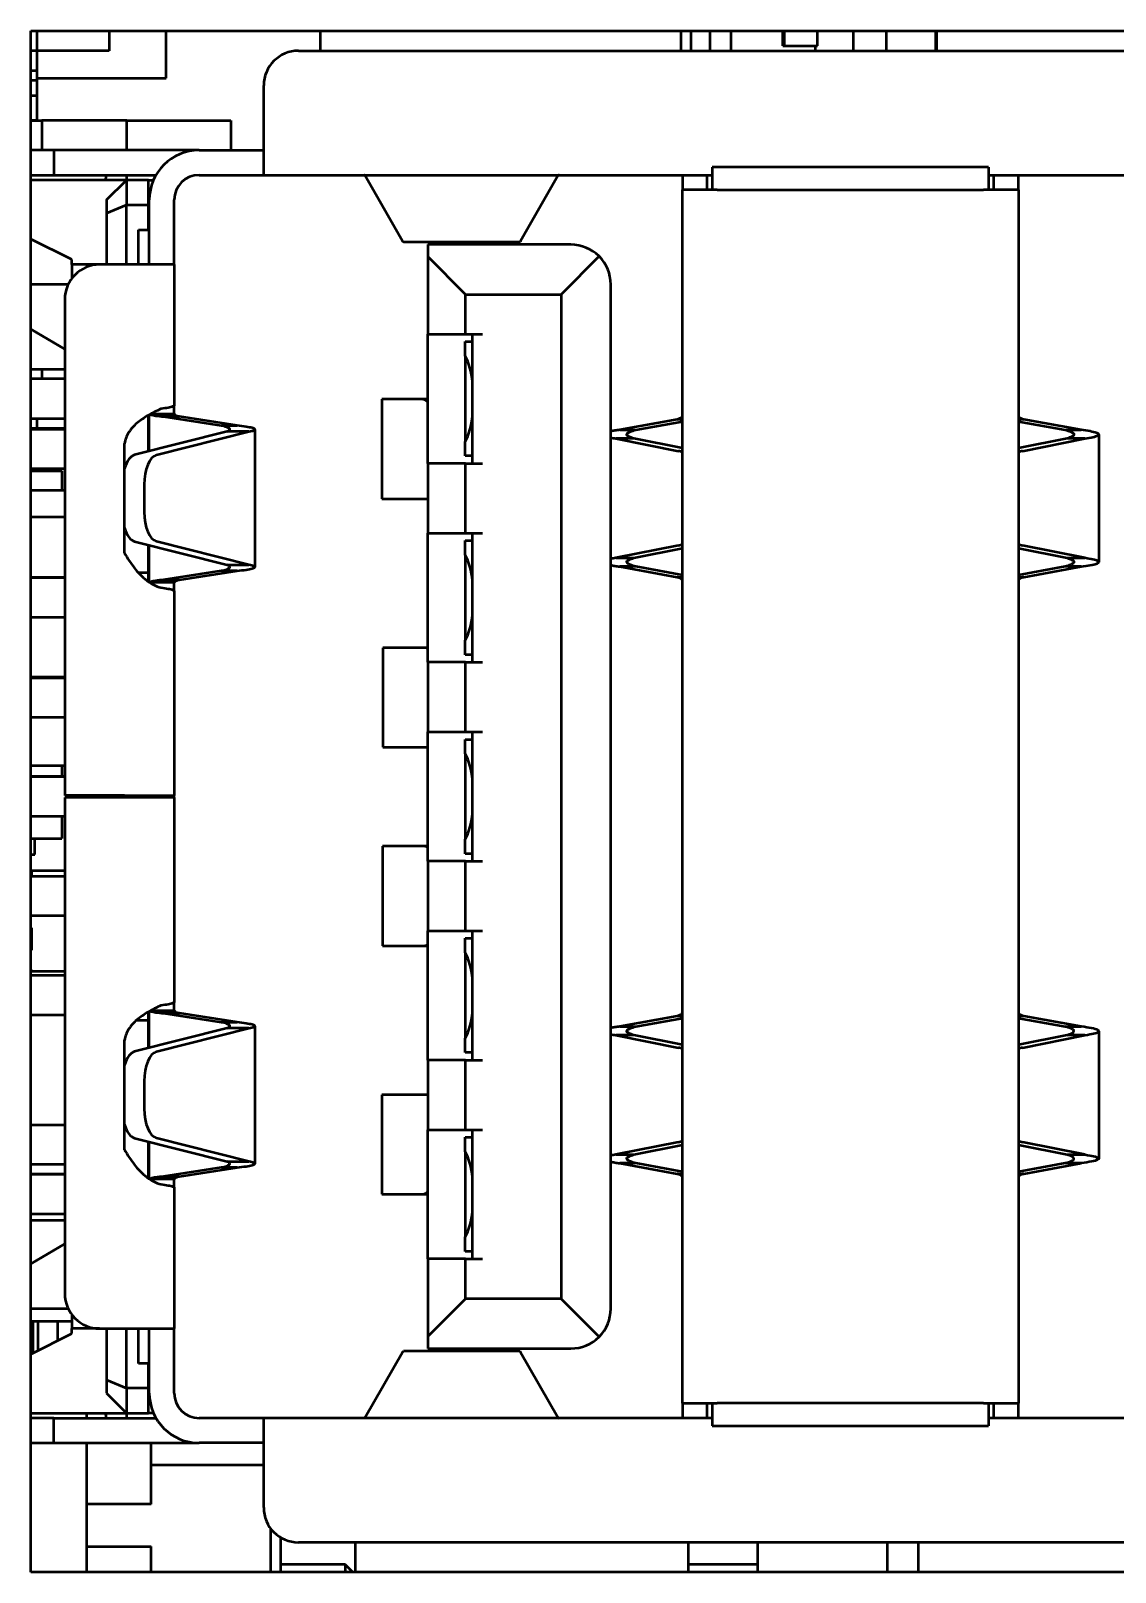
# Model space of a CAD drawing. Header units: millimetres. Extents: x 0 to 1863, y -9 to 1040.
# Drawn here: x 527.78 to 538.68, y 584.82 to 600.32 of the extents above; entities that cross this region are included whole.
import ezdxf

# ---------------------------------------------------------------- set-up
doc = ezdxf.new("R2010")
doc.units = ezdxf.units.MM
doc.header["$LTSCALE"] = 3.5
doc.layers.add('외형선(ISO)', color=7, linetype='Continuous', lineweight=50)

msp = doc.modelspace()

# ---------------------------------------------------------------- linework, layer by layer
at = {"layer": '외형선(ISO)'}
for p, q in [((527.7781, 584.8218), (527.7781, 600.3218)), ((527.7781, 600.3218), (544.3781, 600.3218)), ((527.8398, 600.3218), (527.8398, 600.1196)), ((528.5648, 600.3218), (528.5648, 600.1196)), ((529.1398, 599.8446), (529.1398, 600.3218)), ((530.6898, 600.1215), (530.6898, 600.3218)), ((534.3189, 600.1215), (534.3189, 600.3218)), ((534.4189, 600.1215), (534.4189, 600.3218)), ((534.6076, 600.3218), (534.6076, 600.1215)), ((534.8189, 600.3218), (534.8189, 600.1215)), ((535.3389, 600.1718), (535.3389, 600.3218)), ((535.3566, 600.1718), (535.3566, 600.3218)), ((535.6901, 600.1718), (535.6901, 600.3218)), ((536.0489, 600.3218), (536.0489, 600.1215)), ((536.3789, 600.3218), (536.3789, 600.1215)), ((536.8789, 600.1215), (536.8789, 600.3218)), ((536.8889, 600.2567), (536.8889, 600.3218)), ((535.3389, 600.1718), (535.3566, 600.1718)), ((535.3566, 600.1718), (535.6901, 600.1718)), ((535.6688, 600.1215), (535.6688, 600.1718)), ((536.8889, 600.2567), (536.8789, 600.2567)), ((536.8889, 600.1215), (536.8889, 600.2567)), ((527.8398, 600.1196), (527.7781, 600.1196)), ((527.7894, 600.0718), (527.7781, 600.0718)), ((527.8398, 600.1196), (527.8398, 599.8446)), ((528.5648, 600.1196), (527.8398, 600.1196)), ((530.4698, 600.1215), (541.5898, 600.1215)), ((527.7894, 599.9218), (527.7781, 599.9218)), ((527.7894, 599.9218), (527.8398, 599.9218)), ((527.8398, 599.8218), (527.7781, 599.8218)), ((527.8398, 599.8446), (529.1398, 599.8446)), ((527.8398, 599.8446), (527.8398, 599.4206)), ((530.1198, 599.3715), (530.1198, 599.7715)), ((527.7781, 599.6718), (527.8398, 599.6718)), ((527.7894, 599.5718), (527.7781, 599.5718)), ((527.7894, 599.4218), (527.7781, 599.4218)), ((527.7781, 599.4206), (527.8898, 599.4206)), ((527.7894, 599.4218), (527.8398, 599.4218)), ((528.7432, 599.4206), (527.8898, 599.4206)), ((527.8898, 599.4206), (527.8898, 599.1215)), ((528.7432, 599.1215), (528.7432, 599.4206)), ((528.7432, 599.4206), (529.7898, 599.4206)), ((529.7898, 599.4206), (529.7898, 599.1215)), ((530.1198, 598.8715), (530.1198, 599.3715)), ((528.0096, 599.1215), (527.7781, 599.1215)), ((529.4698, 599.1215), (528.0096, 599.1215)), ((528.0096, 599.1215), (528.0096, 598.8715)), ((529.4698, 599.1215), (530.1198, 599.1215)), ((534.6298, 598.9507), (534.6298, 598.7215)), ((537.4098, 598.9507), (534.6298, 598.9507)), ((537.4098, 598.9507), (537.4098, 598.7215)), ((527.7781, 598.8715), (528.0096, 598.8715)), ((528.7398, 598.8215), (527.7781, 598.8215)), ((528.0096, 598.8715), (529.0368, 598.8715)), ((528.5398, 598.6215), (528.7398, 598.8215)), ((528.7398, 598.8715), (528.7398, 598.8215)), ((528.7398, 598.8215), (528.7398, 598.5715)), ((528.9598, 598.8215), (528.7398, 598.8215)), ((528.9598, 598.5715), (528.9598, 598.8215)), ((528.9598, 598.8215), (529.0116, 598.8215)), ((529.4698, 598.8715), (530.1198, 598.8715)), ((530.1198, 598.8715), (534.6298, 598.8715)), ((531.5171, 598.2074), (531.1406, 598.8639)), ((533.0791, 598.8639), (532.7025, 598.2074)), ((534.3298, 598.8715), (534.3298, 598.734)), ((534.5798, 598.734), (534.5798, 598.8715)), ((537.4098, 598.8715), (541.9398, 598.8715)), ((537.4598, 598.8715), (537.4598, 598.734)), ((537.7098, 598.734), (537.7098, 598.8715)), ((528.5398, 598.6215), (528.5398, 598.4887)), ((528.9698, 597.9715), (528.9698, 598.6215)), ((529.2198, 597.9715), (529.2198, 598.6215)), ((534.3298, 598.734), (534.3298, 598.7215)), ((534.6798, 598.7215), (534.3298, 598.7215)), ((534.3298, 586.5215), (534.3298, 598.7215)), ((534.5798, 598.7215), (534.5798, 598.734)), ((534.6798, 598.7215), (537.3598, 598.7215)), ((537.7098, 598.7215), (537.3598, 598.7215)), ((537.4598, 598.734), (537.4598, 598.7215)), ((537.7098, 598.7215), (537.7098, 598.734)), ((537.7098, 598.7215), (537.7098, 586.5215)), ((528.5398, 598.4887), (528.7398, 598.5715)), ((528.5398, 598.4887), (528.5398, 597.9715)), ((528.7398, 598.5715), (528.9598, 598.5715)), ((528.7398, 597.9715), (528.7398, 598.5715)), ((528.9598, 598.3215), (528.9598, 598.5715)), ((528.8598, 598.3215), (528.9598, 598.3215)), ((528.8598, 597.9715), (528.8598, 598.3215)), ((528.9598, 598.3215), (528.9698, 598.3215)), ((528.1898, 598.0215), (527.7781, 598.2274)), ((531.5254, 598.1983), (532.6943, 598.1983)), ((531.7698, 598.1715), (531.7698, 598.0515)), ((533.2098, 598.1715), (531.7698, 598.1715)), ((528.1898, 597.9715), (528.1898, 598.0215)), ((531.7698, 598.0515), (531.7698, 597.2715)), ((532.1498, 597.6715), (531.7698, 598.0515)), ((533.4927, 598.0544), (533.1098, 597.6715)), ((528.4699, 597.9715), (528.1898, 597.9715)), ((528.1898, 597.9715), (528.1898, 597.8315)), ((528.7198, 597.9715), (528.4699, 597.9715)), ((529.2198, 597.9715), (528.7198, 597.9715)), ((529.2198, 597.9715), (529.2198, 596.5535)), ((528.1536, 597.7715), (527.7781, 597.7715)), ((533.6098, 587.4715), (533.6098, 597.7715)), ((528.1199, 597.6215), (528.1199, 592.6315)), ((532.1498, 597.2715), (532.1498, 597.6715)), ((532.1498, 597.6715), (533.1098, 597.6715)), ((533.1098, 597.6715), (533.1098, 587.5715)), ((528.1199, 597.1207), (527.7781, 597.3201)), ((531.7698, 595.9715), (531.7698, 597.2715)), ((531.7698, 597.2715), (532.1498, 597.2715)), ((532.1498, 597.2715), (532.3198, 597.2715)), ((532.2198, 595.9715), (532.2198, 597.2715)), ((532.1448, 597.0536), (532.1448, 597.1965)), ((532.1448, 597.1965), (532.2198, 597.1965)), ((527.7781, 596.9206), (528.1199, 596.9206)), ((527.8898, 596.9206), (527.8898, 596.8261)), ((532.1448, 597.0536), (532.1448, 596.1895)), ((527.7781, 596.8261), (528.1199, 596.8261)), ((528.1199, 596.8215), (527.7781, 596.8215)), ((531.451, 596.6165), (531.308, 596.6165)), ((531.308, 596.6165), (531.308, 595.6165)), ((531.7084, 596.6165), (531.451, 596.6165)), ((531.7698, 596.6165), (531.7084, 596.6165)), ((528.9598, 596.0915), (528.9598, 596.4553)), ((528.9698, 596.094), (528.9698, 596.461)), ((528.9875, 596.4706), (529.0948, 596.4706)), ((529.0948, 596.4706), (529.2198, 596.4706)), ((529.1127, 596.4421), (529.6909, 596.3524)), ((529.1931, 596.4421), (529.1127, 596.4421)), ((529.2734, 596.4421), (529.1931, 596.4421)), ((529.2198, 596.4706), (529.2198, 596.5535)), ((529.8516, 596.3524), (529.2734, 596.4421)), ((528.1199, 596.4215), (527.7781, 596.4215)), ((528.1199, 596.3215), (527.7781, 596.3215)), ((527.7781, 596.3165), (528.1199, 596.3165)), ((527.8398, 596.4215), (527.8398, 596.3215)), ((529.7509, 596.2918), (528.8218, 596.0566)), ((529.0425, 596.0566), (529.9717, 596.2918)), ((529.6909, 596.3524), (529.7712, 596.3524)), ((529.8613, 596.2918), (529.7509, 596.2918)), ((529.7712, 596.3524), (529.8516, 596.3524)), ((529.9717, 596.2918), (529.8613, 596.2918)), ((530.0302, 596.3135), (530.0302, 594.9296)), ((534.2762, 596.4141), (533.6999, 596.3087)), ((533.6999, 596.3087), (533.7802, 596.3087)), ((533.7802, 596.3087), (533.8606, 596.3087)), ((533.8606, 596.3087), (534.3298, 596.3945)), ((534.3298, 596.4141), (534.2762, 596.4141)), ((537.7634, 596.4141), (537.7098, 596.4141)), ((537.7098, 596.3945), (538.1791, 596.3087)), ((538.3398, 596.3087), (537.7634, 596.4141)), ((538.1791, 596.3087), (538.2594, 596.3087)), ((538.2594, 596.3087), (538.3398, 596.3087)), ((528.7199, 595.0705), (528.7199, 596.1725)), ((532.1448, 596.0465), (532.1448, 596.1895)), ((533.7515, 596.2225), (533.6616, 596.2225)), ((533.6616, 596.2225), (534.2896, 596.0959)), ((533.8414, 596.2225), (533.7515, 596.2225)), ((534.3298, 596.1241), (533.8414, 596.2225)), ((538.1982, 596.2225), (537.7098, 596.1241)), ((537.7501, 596.0959), (538.3781, 596.2225)), ((538.2881, 596.2225), (538.1982, 596.2225)), ((538.3781, 596.2225), (538.2881, 596.2225)), ((538.5184, 596.2629), (538.5184, 594.9802)), ((532.2198, 596.0465), (532.1448, 596.0465)), ((528.1199, 595.9165), (527.7781, 595.9165)), ((527.7781, 595.8969), (528.0898, 595.8969)), ((527.8398, 595.9165), (527.8398, 595.8969)), ((528.0898, 595.8969), (528.0898, 595.6986)), ((531.7698, 595.9715), (531.7698, 595.2715)), ((532.1498, 595.9715), (531.7698, 595.9715)), ((532.1498, 595.2715), (532.1498, 595.9715)), ((532.1498, 595.9715), (532.3198, 595.9715)), ((528.1199, 595.6986), (527.7781, 595.6986)), ((528.9183, 595.7587), (528.9183, 595.4844)), ((531.308, 595.6165), (531.451, 595.6165)), ((531.451, 595.6165), (531.7698, 595.6165)), ((528.1199, 595.4326), (527.7781, 595.4326)), ((531.7698, 593.9715), (531.7698, 595.2715)), ((531.7698, 595.2715), (532.1498, 595.2715)), ((532.1498, 595.2715), (532.3198, 595.2715)), ((532.2198, 593.9715), (532.2198, 595.2715)), ((528.8218, 595.1865), (529.7509, 594.9513)), ((528.9598, 594.8715), (528.9598, 595.1516)), ((528.9698, 594.7759), (528.9698, 595.1491)), ((529.9717, 594.9513), (529.0425, 595.1865)), ((532.1448, 595.1965), (532.2198, 595.1965)), ((532.1448, 595.0536), (532.1448, 595.1965)), ((532.1448, 595.0536), (532.1448, 594.1895)), ((534.2896, 595.1472), (533.6616, 595.0205)), ((533.8414, 595.0205), (534.3298, 595.119)), ((537.7098, 595.119), (538.1982, 595.0205)), ((538.3781, 595.0205), (537.7501, 595.1472)), ((529.6909, 594.8907), (529.1127, 594.801)), ((529.2734, 594.801), (529.8516, 594.8907)), ((529.7712, 594.8907), (529.6909, 594.8907)), ((529.7509, 594.9513), (529.8613, 594.9513)), ((529.8516, 594.8907), (529.7712, 594.8907)), ((529.8613, 594.9513), (529.9717, 594.9513)), ((533.6616, 595.0205), (533.7515, 595.0205)), ((533.6999, 594.9344), (534.2762, 594.829)), ((533.7802, 594.9344), (533.6999, 594.9344)), ((533.7515, 595.0205), (533.8414, 595.0205)), ((533.8606, 594.9344), (533.7802, 594.9344)), ((534.3298, 594.8486), (533.8606, 594.9344)), ((538.1791, 594.9344), (537.7098, 594.8486)), ((537.7634, 594.829), (538.3398, 594.9344)), ((538.2594, 594.9344), (538.1791, 594.9344)), ((538.1982, 595.0205), (538.2881, 595.0205)), ((538.3398, 594.9344), (538.2594, 594.9344)), ((538.2881, 595.0205), (538.3781, 595.0205)), ((527.7781, 594.8261), (528.1199, 594.8261)), ((528.1199, 594.8215), (527.7781, 594.8215)), ((528.9598, 594.8715), (528.8606, 594.8715)), ((528.9598, 594.7828), (528.9598, 594.8715)), ((529.0948, 594.7725), (528.975, 594.7725)), ((529.2198, 594.7725), (529.0948, 594.7725)), ((529.1127, 594.801), (529.1931, 594.801)), ((529.1931, 594.801), (529.2734, 594.801)), ((529.2198, 594.6896), (529.2198, 594.7725)), ((534.2762, 594.829), (534.3298, 594.829)), ((537.7098, 594.829), (537.7634, 594.829)), ((529.2198, 594.6896), (529.2198, 592.6315)), ((528.1199, 594.4215), (527.7781, 594.4215)), ((531.461, 594.1165), (531.318, 594.1165)), ((531.318, 594.1165), (531.318, 593.1165)), ((531.7415, 594.1165), (531.461, 594.1165)), ((531.7698, 594.1165), (531.7415, 594.1165)), ((532.1448, 594.0465), (532.1448, 594.1895)), ((531.7698, 593.9715), (531.7698, 593.2715)), ((532.1498, 593.9715), (531.7698, 593.9715)), ((532.2198, 594.0465), (532.1448, 594.0465)), ((532.1498, 593.2715), (532.1498, 593.9715)), ((532.1498, 593.9715), (532.3198, 593.9715)), ((528.1199, 593.8215), (527.7781, 593.8215)), ((527.7781, 593.8165), (528.1199, 593.8165)), ((528.1199, 593.4165), (527.7781, 593.4165)), ((531.7698, 591.9715), (531.7698, 593.2715)), ((531.7698, 593.2715), (532.1498, 593.2715)), ((532.1448, 593.1965), (532.2198, 593.1965)), ((532.1448, 593.0536), (532.1448, 593.1965)), ((532.1498, 593.2715), (532.3198, 593.2715)), ((532.2198, 591.9715), (532.2198, 593.2715)), ((531.318, 593.1165), (531.461, 593.1165)), ((531.461, 593.1165), (531.7415, 593.1165)), ((531.7415, 593.1165), (531.7698, 593.1165)), ((532.1448, 593.0536), (532.1448, 592.1895)), ((527.7781, 592.9326), (528.1199, 592.9326)), ((528.0898, 592.9326), (528.0898, 592.8261)), ((527.7781, 592.8261), (528.1199, 592.8261)), ((528.1199, 592.8215), (527.7781, 592.8215)), ((528.7198, 592.6315), (528.1199, 592.6315)), ((528.1199, 592.6115), (528.1199, 587.6215)), ((528.7198, 592.6115), (528.1199, 592.6115)), ((528.1898, 592.6315), (528.1898, 592.6115)), ((528.7098, 592.6315), (528.7098, 592.6115)), ((528.7198, 592.6315), (529.2198, 592.6315)), ((529.2198, 592.6115), (528.7198, 592.6115)), ((528.9598, 592.6115), (528.9598, 592.6315)), ((528.9698, 592.6315), (528.9698, 592.6115)), ((529.2198, 592.6115), (529.2198, 592.6315)), ((529.2198, 592.6115), (529.2198, 590.5535)), ((528.1199, 592.4215), (527.7781, 592.4215)), ((528.0898, 592.4215), (528.0898, 592.2005)), ((527.7781, 592.2005), (528.0898, 592.2005)), ((527.8198, 592.0397), (527.8198, 592.2005)), ((531.456, 592.1215), (531.313, 592.1215)), ((531.313, 592.1215), (531.313, 591.1215)), ((531.7365, 592.1215), (531.456, 592.1215)), ((531.7698, 592.1215), (531.7365, 592.1215)), ((532.1448, 592.0465), (532.1448, 592.1895)), ((527.7781, 592.0397), (527.8198, 592.0397)), ((531.7698, 591.9715), (531.7698, 591.2715)), ((532.1498, 591.9715), (531.7698, 591.9715)), ((532.2198, 592.0465), (532.1448, 592.0465)), ((532.1498, 591.2715), (532.1498, 591.9715)), ((532.1498, 591.9715), (532.3198, 591.9715)), ((527.7898, 591.8777), (527.7781, 591.8777)), ((527.7781, 591.8215), (528.1199, 591.8215)), ((527.7898, 591.8215), (527.7898, 591.8777)), ((527.7898, 591.8777), (528.1199, 591.8777)), ((528.1199, 591.4215), (527.7781, 591.4215)), ((527.7898, 591.3027), (527.7781, 591.3027)), ((527.7898, 591.0777), (527.7898, 591.3027)), ((531.7698, 589.9715), (531.7698, 591.2715)), ((531.7698, 591.2715), (532.1498, 591.2715)), ((532.1448, 591.1965), (532.2198, 591.1965)), ((532.1448, 591.0536), (532.1448, 591.1965)), ((532.1498, 591.2715), (532.3198, 591.2715)), ((532.2198, 589.9715), (532.2198, 591.2715)), ((527.7898, 591.0777), (527.7781, 591.0777)), ((531.313, 591.1215), (531.456, 591.1215)), ((531.456, 591.1215), (531.7365, 591.1215)), ((531.7365, 591.1215), (531.7698, 591.1215)), ((532.1448, 591.0536), (532.1448, 590.1895)), ((527.7898, 590.8777), (527.7781, 590.8777)), ((528.1199, 590.8606), (527.7781, 590.8606)), ((527.7898, 590.8606), (527.7898, 590.8777)), ((527.7781, 590.8261), (528.1199, 590.8261)), ((528.1199, 590.8215), (527.7781, 590.8215)), ((529.2198, 590.4706), (529.2198, 590.5535)), ((528.1199, 590.4215), (527.7781, 590.4215)), ((528.9598, 590.3715), (528.9598, 590.4553)), ((528.9698, 590.094), (528.9698, 590.461)), ((528.9875, 590.4706), (529.0948, 590.4706)), ((529.0948, 590.4706), (529.2198, 590.4706)), ((529.1127, 590.4421), (529.6909, 590.3524)), ((529.1931, 590.4421), (529.1127, 590.4421)), ((529.2734, 590.4421), (529.1931, 590.4421)), ((529.8516, 590.3524), (529.2734, 590.4421)), ((534.2762, 590.4141), (533.6999, 590.3087)), ((534.3298, 590.4141), (534.2762, 590.4141)), ((537.7634, 590.4141), (537.7098, 590.4141)), ((538.3398, 590.3087), (537.7634, 590.4141)), ((529.7509, 590.2918), (528.8218, 590.0566)), ((528.8396, 590.3715), (528.9598, 590.3715)), ((528.9598, 590.0915), (528.9598, 590.3715)), ((529.0425, 590.0566), (529.9717, 590.2918)), ((529.6909, 590.3524), (529.7712, 590.3524)), ((529.8613, 590.2918), (529.7509, 590.2918)), ((529.7712, 590.3524), (529.8516, 590.3524)), ((529.9717, 590.2918), (529.8613, 590.2918)), ((530.0302, 590.3135), (530.0302, 588.9296)), ((533.6999, 590.3087), (533.7802, 590.3087)), ((533.7802, 590.3087), (533.8606, 590.3087)), ((533.8606, 590.3087), (534.3298, 590.3945)), ((537.7098, 590.3945), (538.1791, 590.3087)), ((538.1791, 590.3087), (538.2594, 590.3087)), ((538.2594, 590.3087), (538.3398, 590.3087)), ((538.5184, 590.2629), (538.5184, 588.9802)), ((528.7199, 589.0705), (528.7199, 590.1725)), ((532.1448, 590.0465), (532.1448, 590.1895)), ((533.7515, 590.2225), (533.6616, 590.2225)), ((533.6616, 590.2225), (534.2896, 590.0959)), ((533.8414, 590.2225), (533.7515, 590.2225)), ((534.3298, 590.1241), (533.8414, 590.2225)), ((538.1982, 590.2225), (537.7098, 590.1241)), ((537.7501, 590.0959), (538.3781, 590.2225)), ((538.2881, 590.2225), (538.1982, 590.2225)), ((538.3781, 590.2225), (538.2881, 590.2225)), ((531.7698, 589.9715), (531.7698, 589.2715)), ((532.1498, 589.9715), (531.7698, 589.9715)), ((532.2198, 590.0465), (532.1448, 590.0465)), ((532.1498, 589.2715), (532.1498, 589.9715)), ((532.1498, 589.9715), (532.3198, 589.9715)), ((528.9183, 589.7587), (528.9183, 589.4844)), ((531.451, 589.6215), (531.308, 589.6215)), ((531.308, 589.6215), (531.308, 588.6215)), ((531.7698, 589.6215), (531.451, 589.6215)), ((527.7781, 589.3215), (528.1199, 589.3215)), ((528.8218, 589.1865), (529.7509, 588.9513)), ((529.9717, 588.9513), (529.0425, 589.1865)), ((531.7698, 587.9715), (531.7698, 589.2715)), ((531.7698, 589.2715), (532.1498, 589.2715)), ((532.1448, 589.1965), (532.2198, 589.1965)), ((532.1448, 589.0536), (532.1448, 589.1965)), ((532.1498, 589.2715), (532.3198, 589.2715)), ((532.2198, 587.9715), (532.2198, 589.2715)), ((528.9598, 588.7828), (528.9598, 589.1516)), ((528.9698, 588.7759), (528.9698, 589.1491)), ((532.1448, 589.0536), (532.1448, 588.1895)), ((534.2896, 589.1472), (533.6616, 589.0205)), ((533.6616, 589.0205), (533.7515, 589.0205)), ((533.7515, 589.0205), (533.8414, 589.0205)), ((533.8414, 589.0205), (534.3298, 589.119)), ((537.7098, 589.119), (538.1982, 589.0205)), ((538.3781, 589.0205), (537.7501, 589.1472)), ((538.1982, 589.0205), (538.2881, 589.0205)), ((538.2881, 589.0205), (538.3781, 589.0205)), ((528.1199, 588.9215), (527.7781, 588.9215)), ((529.6909, 588.8907), (529.1127, 588.801)), ((529.2734, 588.801), (529.8516, 588.8907)), ((529.7712, 588.8907), (529.6909, 588.8907)), ((529.7509, 588.9513), (529.8613, 588.9513)), ((529.8516, 588.8907), (529.7712, 588.8907)), ((529.8613, 588.9513), (529.9717, 588.9513)), ((533.7802, 588.9344), (533.6999, 588.9344)), ((533.6999, 588.9344), (534.2762, 588.829)), ((533.8606, 588.9344), (533.7802, 588.9344)), ((534.3298, 588.8486), (533.8606, 588.9344)), ((538.1791, 588.9344), (537.7098, 588.8486)), ((537.7634, 588.829), (538.3398, 588.9344)), ((538.2594, 588.9344), (538.1791, 588.9344)), ((538.3398, 588.9344), (538.2594, 588.9344)), ((527.7781, 588.8261), (528.1199, 588.8261)), ((528.1199, 588.8215), (527.7781, 588.8215)), ((529.0948, 588.7725), (528.975, 588.7725)), ((529.2198, 588.7725), (529.0948, 588.7725)), ((529.1127, 588.801), (529.1931, 588.801)), ((529.1931, 588.801), (529.2734, 588.801)), ((529.2198, 588.6896), (529.2198, 588.7725)), ((534.2762, 588.829), (534.3298, 588.829)), ((537.7098, 588.829), (537.7634, 588.829)), ((529.2198, 588.6896), (529.2198, 587.2715)), ((531.308, 588.6215), (531.451, 588.6215)), ((531.451, 588.6215), (531.7084, 588.6215)), ((531.7084, 588.6215), (531.7698, 588.6215)), ((528.1199, 588.4215), (527.7781, 588.4215)), ((527.7781, 588.3606), (528.1199, 588.3606)), ((527.7781, 587.923), (528.1199, 588.1224)), ((532.1448, 588.0465), (532.1448, 588.1895)), ((531.7698, 587.9715), (531.7698, 587.1915)), ((532.1498, 587.9715), (531.7698, 587.9715)), ((532.2198, 588.0465), (532.1448, 588.0465)), ((532.1498, 587.5715), (532.1498, 587.9715)), ((532.1498, 587.9715), (532.3198, 587.9715)), ((528.1536, 587.4715), (527.7781, 587.4715)), ((531.7698, 587.1915), (532.1498, 587.5715)), ((533.1098, 587.5715), (532.1498, 587.5715)), ((533.1098, 587.5715), (533.4927, 587.1887)), ((527.7781, 587.3475), (528.1898, 587.3475)), ((527.7998, 587.2966), (527.7781, 587.2966)), ((527.7998, 587.3475), (527.7998, 587.0265)), ((527.8498, 587.3475), (527.8498, 587.0515)), ((528.0498, 587.1515), (528.0498, 587.3475)), ((528.1898, 587.4116), (528.1898, 587.2715)), ((527.7781, 587.0157), (528.1898, 587.2215)), ((527.7781, 587.1466), (527.7998, 587.1466)), ((528.4699, 587.2715), (528.1898, 587.2715)), ((528.1898, 587.2215), (528.1898, 587.2715)), ((528.4699, 587.2715), (528.7198, 587.2715)), ((528.5398, 587.2715), (528.5398, 586.7544)), ((528.7198, 587.2715), (529.2198, 587.2715)), ((528.7398, 586.6715), (528.7398, 587.2715)), ((528.8598, 586.9215), (528.8598, 587.2715)), ((528.9698, 586.6215), (528.9698, 587.2715)), ((529.2198, 586.6215), (529.2198, 587.2715)), ((531.7698, 587.1915), (531.7698, 587.0715)), ((531.1406, 586.3791), (531.5171, 587.0357)), ((532.6943, 587.0448), (531.5254, 587.0448)), ((531.7698, 587.0715), (533.2098, 587.0715)), ((532.7025, 587.0357), (533.0791, 586.3791)), ((528.9598, 586.9215), (528.8598, 586.9215)), ((528.9698, 586.9215), (528.9598, 586.9215)), ((528.9598, 586.6715), (528.9598, 586.9215)), ((528.5398, 586.7544), (528.7398, 586.6715)), ((528.5398, 586.7544), (528.5398, 586.6215)), ((528.5398, 586.6215), (528.7398, 586.4215)), ((528.7398, 586.6715), (528.7398, 586.4215)), ((528.9598, 586.6715), (528.7398, 586.6715)), ((528.9598, 586.4215), (528.9598, 586.6715)), ((534.3298, 586.5215), (534.6798, 586.5215)), ((534.3298, 586.5215), (534.3298, 586.509)), ((534.5798, 586.509), (534.5798, 586.5215)), ((534.6298, 586.5215), (534.6298, 586.2924)), ((537.3598, 586.5215), (534.6798, 586.5215)), ((537.3598, 586.5215), (537.7098, 586.5215)), ((537.4098, 586.5215), (537.4098, 586.2924)), ((537.4598, 586.5215), (537.4598, 586.509)), ((537.7098, 586.509), (537.7098, 586.5215)), ((527.7781, 586.4215), (528.7398, 586.4215)), ((528.0096, 586.3715), (527.7781, 586.3715)), ((528.0096, 586.3715), (529.0368, 586.3715)), ((528.0096, 586.1215), (528.0096, 586.3715)), ((528.3398, 586.3715), (528.3398, 586.4215)), ((528.7398, 586.4215), (528.7398, 586.3715)), ((528.7398, 586.4215), (528.9598, 586.4215)), ((529.0116, 586.4215), (528.9598, 586.4215)), ((530.1198, 586.3715), (529.4698, 586.3715)), ((530.1198, 585.8715), (530.1198, 586.3715)), ((534.6298, 586.3715), (530.1198, 586.3715)), ((534.3298, 586.509), (534.3298, 586.3715)), ((534.5798, 586.3715), (534.5798, 586.509)), ((541.9398, 586.3715), (537.4098, 586.3715)), ((537.4598, 586.509), (537.4598, 586.3715)), ((537.7098, 586.3715), (537.7098, 586.509)), ((534.6298, 586.2924), (537.4098, 586.2924)), ((527.7781, 586.1215), (528.0096, 586.1215)), ((528.0096, 586.1215), (529.4698, 586.1215)), ((528.3398, 584.8218), (528.3398, 586.1215)), ((528.9898, 585.5054), (528.9898, 586.1215)), ((530.1198, 586.1215), (529.4698, 586.1215)), ((530.1198, 585.8975), (528.9898, 585.8975)), ((530.1198, 585.4715), (530.1198, 585.8715)), ((528.9898, 585.5054), (528.3398, 585.5054)), ((530.1898, 585.2615), (530.1898, 584.8218)), ((530.2898, 585.1714), (530.2898, 584.8218)), ((528.3398, 585.0798), (528.9898, 585.0798)), ((528.9898, 584.8218), (528.9898, 585.0798)), ((541.5898, 585.1215), (530.4698, 585.1215)), ((531.0401, 585.1215), (531.0401, 584.8218)), ((534.3901, 584.8218), (534.3901, 585.1215)), ((535.0901, 584.8218), (535.0901, 585.1215)), ((536.3901, 585.1215), (536.3901, 584.8218)), ((536.6998, 585.1215), (536.6998, 584.8218)), ((544.3781, 584.8218), (527.7781, 584.8218)), ((530.9398, 584.8975), (530.2898, 584.8975)), ((530.9398, 584.8975), (530.9398, 584.8218)), ((531.0156, 584.8218), (530.9398, 584.8975)), ((535.0901, 584.8975), (534.3901, 584.8975))]:
    msp.add_line(p, q, dxfattribs=at)
for centre, radius, start, end in [((530.4698, 599.7715), 0.35, 90, 180), ((529.4698, 598.6215), 0.5, 90, 180), ((528.8298, 598.8215), 0.3, 170.40593, 180), ((529.4698, 598.6215), 0.25, 90, 180), ((533.2098, 597.7715), 0.4, 45.00001, 90), ((533.2098, 597.7715), 0.4, 0.00001, 45.00001), ((528.4699, 597.6215), 0.35, 90, 180), ((528.4699, 587.6215), 0.35, 180, 270), ((533.2098, 587.4715), 0.4, 315.00001, 0.00001), ((533.2098, 587.4715), 0.4, 270, 315.00001), ((529.4698, 586.6215), 0.5, 180, 270), ((529.4698, 586.6215), 0.25, 180, 270), ((528.8298, 586.4215), 0.3, 180, 189.59407), ((530.4698, 585.4715), 0.35, 180, 270)]:
    msp.add_arc(centre, radius, start, end, dxfattribs=at)
for centre, major_axis, ratio, start_param, end_param in [((531.1356, 598.3638), (-0.0059, 0.5077), 0.1231351, 6.1085525, 6.2817456), ((533.0849, 598.3638), (0.0051, 0.5077), 0.1232735, 0.0012433, 0.1744362), ((531.9582, 596.6965), (0, 0.5), 0.5333333, 4.9063377, 5.5077876), ((531.7084, 596.4865), (0, -0.13), 0.7711662, 2.4817031, 3.1415924), ((531.9582, 596.5465), (0, -0.5), 0.5333333, 0.7753973, 1.3768472), ((534.0255, 596.2268), (0.5044, -0.0336), 0.0809018, 3.7490826, 3.9117883), ((528.8384, 595.7587), (0, 0.3), 0.4694716, 0.1182811, 0.9999305), ((529.0591, 595.7587), (0, 0.3), 0.4694716, 0.1182811, 1.5707965), ((534.2607, 595.7988), (0, 0.3), 0.6946584, 5.9448607, 6.1440242), ((537.779, 595.7988), (0, 0.3), 0.6946584, 0.1391611, 0.3383246), ((529.0591, 595.4844), (0, -0.3), 0.4694716, 4.7123891, 6.1649045), ((528.8384, 595.4844), (0, -0.3), 0.4694716, 5.2832551, 6.1649045), ((531.9582, 594.6965), (0, 0.5), 0.5333333, 4.9063377, 5.5077876), ((534.2607, 595.4443), (0, -0.3), 0.6946584, 0.1391607, 0.3383243), ((537.779, 595.4443), (0, -0.3), 0.6946584, 5.944861, 6.1440246), ((534.0255, 595.0163), (-0.5044, -0.0336), 0.0809069, 5.5129902, 5.675696), ((531.9582, 594.5465), (0, -0.5), 0.5333333, 0.7753973, 1.3768472), ((531.7415, 594.0165), (0, -0.1), 0.7711662, 2.7655262, 3.1415924), ((531.7415, 593.2165), (0, 0.1), 0.7711662, 3.1415924, 3.5176587), ((531.9582, 592.6965), (0, 0.5), 0.5333333, 4.9063377, 5.5077876), ((531.9582, 592.5465), (0, -0.5), 0.5333333, 0.7753973, 1.3768472), ((531.7365, 592.0215), (0, -0.1), 0.7711662, 2.6947708, 3.1415924), ((531.7365, 591.2215), (0, 0.1), 0.7711662, 3.1415924, 3.588414), ((531.9582, 590.6965), (0, 0.5), 0.5333333, 4.9063377, 5.5077876), ((531.9582, 590.5465), (0, -0.5), 0.5333333, 0.7753973, 1.3768472), ((534.0255, 590.2268), (0.5044, -0.0336), 0.0809018, 3.7490826, 3.9117883), ((534.2607, 589.7988), (0, 0.3), 0.6946584, 5.9448607, 6.1440242), ((537.779, 589.7988), (0, 0.3), 0.6946584, 0.1391611, 0.3383246), ((528.8384, 589.7587), (0, 0.3), 0.4694716, 0.1182811, 0.9999305), ((529.0591, 589.7587), (0, 0.3), 0.4694716, 0.1182811, 1.5707965), ((529.0591, 589.4844), (0, -0.3), 0.4694716, 4.7123891, 6.1649045), ((528.8384, 589.4844), (0, -0.3), 0.4694716, 5.2832551, 6.1649045), ((534.2607, 589.4443), (0, -0.3), 0.6946584, 0.1391607, 0.3383243), ((537.779, 589.4443), (0, -0.3), 0.6946584, 5.944861, 6.1440246), ((531.9582, 588.6965), (0, 0.5), 0.5333333, 4.9063377, 5.5077876), ((534.0255, 589.0163), (-0.5044, -0.0336), 0.0809069, 5.5129902, 5.675696), ((531.7084, 588.7515), (0, 0.13), 0.7711662, 3.1415924, 3.8014818), ((531.9582, 588.5465), (0, -0.5), 0.5333333, 0.7753973, 1.3768472), ((531.1356, 586.8793), (-0.0059, -0.5077), 0.1231351, 0.0014399, 0.1746329), ((533.0849, 586.8793), (0.0051, -0.5077), 0.1232735, 6.1087487, 6.2819417)]:
    msp.add_ellipse(centre, major_axis=major_axis, ratio=ratio, start_param=start_param, end_param=end_param, dxfattribs=at)
for points in [[(531.5254, 598.1983), (531.5226, 598.1983), (531.5199, 598.2013), (531.5171, 598.2074)], [(532.7025, 598.2074), (532.6998, 598.2013), (532.697, 598.1983), (532.6943, 598.1983)], [(531.5171, 587.0357), (531.5199, 587.0417), (531.5226, 587.0448), (531.5254, 587.0448)], [(532.6943, 587.0448), (532.697, 587.0448), (532.6998, 587.0417), (532.7025, 587.0357)]]:
    msp.add_open_spline(points, degree=3, dxfattribs=at)
for points, knots in [([(529.0865, 596.5202), (529.0667, 596.5107), (529.0452, 596.5004), (529.0018, 596.4784), (528.9802, 596.467), (528.9171, 596.4307), (528.8779, 596.4045), (528.8109, 596.347), (528.7829, 596.3155), (528.741, 596.2475), (528.7267, 596.2113), (528.7199, 596.1725)], [-0.050241071, -0.050241071, -0.050241071, -0.050241071, -0.043024213, -0.043024213, -0.036432706, -0.036432706, -0.024062439, -0.024062439, -0.011818065, -0.011818065, -0.000002891, -0.000002891, -0.000002891, -0.000002891]), ([(528.9765, 596.4647), (528.9791, 596.4635), (528.9825, 596.4623), (528.9867, 596.4611), (528.9978, 596.4579), (529.0143, 596.4548), (529.0355, 596.4516), (529.0568, 596.4485), (529.0829, 596.4453), (529.1127, 596.4421)], [0.20888566, 0.20888566, 0.20888566, 0.20888566, 0.33333333, 0.33333333, 0.33333333, 0.66666667, 0.66666667, 0.66666667, 1, 1, 1, 1]), ([(529.2198, 596.5535), (529.2198, 596.5498), (529.2146, 596.5461), (529.2044, 596.5424), (529.1942, 596.5387), (529.1789, 596.535), (529.159, 596.5313), (529.1392, 596.5276), (529.1147, 596.5239), (529.0865, 596.5202)], [0, 0, 0, 0, 0.3333333, 0.3333333, 0.3333333, 0.6666667, 0.6666667, 0.6666667, 1, 1, 1, 1]), ([(529.2198, 596.4706), (529.2198, 596.4675), (529.2219, 596.4643), (529.2261, 596.4611), (529.2303, 596.458), (529.2365, 596.4548), (529.2445, 596.4516), (529.2525, 596.4484), (529.2623, 596.4453), (529.2734, 596.4421)], [0, 0, 0, 0, 0.3333333, 0.3333333, 0.3333333, 0.6666667, 0.6666667, 0.6666667, 1, 1, 1, 1]), ([(534.2762, 596.4141), (534.2874, 596.4178), (534.2971, 596.4216), (534.3051, 596.4253), (534.3131, 596.429), (534.3194, 596.4328), (534.3235, 596.4365), (534.3277, 596.4403), (534.3298, 596.444), (534.3298, 596.4477)], [0, 0, 0, 0, 0.3333333, 0.3333333, 0.3333333, 0.6666667, 0.6666667, 0.6666667, 1, 1, 1, 1]), ([(537.7098, 596.4477), (537.7098, 596.444), (537.7119, 596.4403), (537.7161, 596.4365), (537.7203, 596.4328), (537.7265, 596.429), (537.7345, 596.4253), (537.7425, 596.4216), (537.7523, 596.4178), (537.7634, 596.4141)], [0, 0, 0, 0, 0.3333333, 0.3333333, 0.3333333, 0.6666667, 0.6666667, 0.6666667, 1, 1, 1, 1]), ([(529.7509, 596.2918), (529.7642, 596.2968), (529.7732, 596.3018), (529.7816, 596.3119), (529.7811, 596.3169), (529.7704, 596.327), (529.7603, 596.3321), (529.7314, 596.3423), (529.7128, 596.3473), (529.6909, 596.3524)], [-0.034654572, -0.034654572, -0.034654572, -0.034654572, -0.026025563, -0.026025563, -0.017412304, -0.017412304, -0.008714769, -0.008714769, -0.000001, -0.000001, -0.000001, -0.000001]), ([(529.9717, 596.2918), (529.993, 596.2958), (530.0088, 596.2998), (530.0185, 596.3039), (530.0283, 596.3079), (530.032, 596.312), (530.0294, 596.316), (530.0269, 596.3201), (530.0181, 596.3241), (530.0035, 596.3282), (529.9889, 596.3322), (529.9684, 596.3362), (529.9428, 596.3403), (529.9171, 596.3443), (529.8864, 596.3484), (529.8516, 596.3524)], [0, 0, 0, 0, 0.2, 0.2, 0.2, 0.4, 0.4, 0.4, 0.6, 0.6, 0.6, 0.8, 0.8, 0.8, 1, 1, 1, 1]), ([(533.6999, 596.3087), (533.6827, 596.3064), (533.6666, 596.304), (533.6365, 596.2993), (533.6225, 596.297), (533.6098, 596.2946)], [-0.013497165, -0.013497165, -0.013497165, -0.013497165, -0.006749348, -0.006749348, -0.000002199, -0.000002199, -0.000002199, -0.000002199]), ([(533.8414, 596.2225), (533.8224, 596.2283), (533.8067, 596.234), (533.7951, 596.2398), (533.7834, 596.2455), (533.7759, 596.2513), (533.7728, 596.257), (533.7698, 596.2628), (533.7712, 596.2685), (533.7771, 596.2742), (533.783, 596.28), (533.7933, 596.2857), (533.8074, 596.2915), (533.8216, 596.2972), (533.8396, 596.303), (533.8606, 596.3087)], [0, 0, 0, 0, 0.2, 0.2, 0.2, 0.4, 0.4, 0.4, 0.6, 0.6, 0.6, 0.8, 0.8, 0.8, 1, 1, 1, 1]), ([(538.1791, 596.3087), (538.2, 596.303), (538.2181, 596.2972), (538.2322, 596.2915), (538.2464, 596.2857), (538.2567, 596.28), (538.2626, 596.2742), (538.2684, 596.2685), (538.2699, 596.2628), (538.2668, 596.257), (538.2638, 596.2513), (538.2562, 596.2455), (538.2446, 596.2398), (538.233, 596.234), (538.2172, 596.2283), (538.1982, 596.2225)], [0, 0, 0, 0, 0.2, 0.2, 0.2, 0.4, 0.4, 0.4, 0.6, 0.6, 0.6, 0.8, 0.8, 0.8, 1, 1, 1, 1]), ([(538.3781, 596.2225), (538.4099, 596.2274), (538.4371, 596.2322), (538.4588, 596.237), (538.4804, 596.2418), (538.4965, 596.2466), (538.5064, 596.2514), (538.5164, 596.2562), (538.5201, 596.261), (538.5177, 596.2657), (538.5152, 596.2705), (538.5066, 596.2752), (538.492, 596.28), (538.4774, 596.2848), (538.4567, 596.2896), (538.4309, 596.2944), (538.4052, 596.2992), (538.3744, 596.304), (538.3398, 596.3087)], [0, 0, 0, 0, 0.1666667, 0.1666667, 0.1666667, 0.3333333, 0.3333333, 0.3333333, 0.5, 0.5, 0.5, 0.6666667, 0.6666667, 0.6666667, 0.8333333, 0.8333333, 0.8333333, 1, 1, 1, 1]), ([(528.7199, 595.0705), (528.7493, 595.0176), (528.7828, 594.966), (528.8519, 594.8789), (528.8871, 594.8414), (528.9521, 594.787), (528.9806, 594.7674), (529.036, 594.7379), (529.0622, 594.7281), (529.0865, 594.7229)], [-0.055809163, -0.055809163, -0.055809163, -0.055809163, -0.03771623, -0.03771623, -0.022208533, -0.022208533, -0.010860076, -0.010860076, -0.000001, -0.000001, -0.000001, -0.000001]), ([(529.6909, 594.8907), (529.7126, 594.8957), (529.731, 594.9007), (529.7598, 594.9108), (529.77, 594.9158), (529.781, 594.9259), (529.7817, 594.931), (529.7734, 594.9412), (529.7644, 594.9462), (529.7509, 594.9513)], [-0.034654572, -0.034654572, -0.034654572, -0.034654572, -0.026025541, -0.026025541, -0.017412259, -0.017412259, -0.008714747, -0.008714747, -0.000001, -0.000001, -0.000001, -0.000001]), ([(529.8516, 594.8907), (529.8864, 594.8947), (529.9171, 594.8988), (529.9428, 594.9028), (529.9684, 594.9068), (529.9889, 594.9109), (530.0035, 594.9149), (530.0182, 594.919), (530.0269, 594.923), (530.0294, 594.9271), (530.0319, 594.9311), (530.0283, 594.9352), (530.0185, 594.9392), (530.0088, 594.9432), (529.993, 594.9473), (529.9717, 594.9513)], [0, 0, 0, 0, 0.2, 0.2, 0.2, 0.4, 0.4, 0.4, 0.6, 0.6, 0.6, 0.8, 0.8, 0.8, 1, 1, 1, 1]), ([(533.6098, 594.9485), (533.6225, 594.9461), (533.6365, 594.9438), (533.6666, 594.9391), (533.6827, 594.9367), (533.6999, 594.9344)], [-0.013495966, -0.013495966, -0.013495966, -0.013495966, -0.006748816, -0.006748816, -0.000001, -0.000001, -0.000001, -0.000001]), ([(533.8606, 594.9344), (533.8396, 594.9401), (533.8216, 594.9459), (533.8074, 594.9516), (533.7933, 594.9573), (533.783, 594.9631), (533.7771, 594.9688), (533.7712, 594.9746), (533.7698, 594.9803), (533.7728, 594.9861), (533.7759, 594.9918), (533.7834, 594.9976), (533.7951, 595.0033), (533.8067, 595.0091), (533.8224, 595.0148), (533.8414, 595.0205)], [0, 0, 0, 0, 0.2, 0.2, 0.2, 0.4, 0.4, 0.4, 0.6, 0.6, 0.6, 0.8, 0.8, 0.8, 1, 1, 1, 1]), ([(538.1982, 595.0205), (538.2172, 595.0148), (538.233, 595.0091), (538.2446, 595.0033), (538.2562, 594.9976), (538.2638, 594.9918), (538.2668, 594.9861), (538.2699, 594.9803), (538.2684, 594.9746), (538.2626, 594.9688), (538.2567, 594.9631), (538.2464, 594.9573), (538.2322, 594.9516), (538.2181, 594.9459), (538.2, 594.9401), (538.1791, 594.9344)], [0, 0, 0, 0, 0.2, 0.2, 0.2, 0.4, 0.4, 0.4, 0.6, 0.6, 0.6, 0.8, 0.8, 0.8, 1, 1, 1, 1]), ([(538.3398, 594.9344), (538.3749, 594.9392), (538.4058, 594.944), (538.4316, 594.9488), (538.4574, 594.9536), (538.4779, 594.9584), (538.4924, 594.9632), (538.5069, 594.968), (538.5155, 594.9728), (538.5177, 594.9776), (538.52, 594.9823), (538.5162, 594.9871), (538.5062, 594.9918), (538.4962, 594.9966), (538.4799, 595.0015), (538.4582, 595.0062), (538.4365, 595.011), (538.4095, 595.0158), (538.3781, 595.0205)], [0, 0, 0, 0, 0.1666667, 0.1666667, 0.1666667, 0.3333333, 0.3333333, 0.3333333, 0.5, 0.5, 0.5, 0.6666667, 0.6666667, 0.6666667, 0.8333333, 0.8333333, 0.8333333, 1, 1, 1, 1]), ([(529.1127, 594.801), (529.0829, 594.7978), (529.0568, 594.7946), (529.0355, 594.7915), (529.0143, 594.7883), (528.9978, 594.7851), (528.9867, 594.782), (528.9786, 594.7797), (528.9734, 594.7774), (528.9711, 594.7751)], [0, 0, 0, 0, 0.33333333, 0.33333333, 0.33333333, 0.66666667, 0.66666667, 0.66666667, 0.90911473, 0.90911473, 0.90911473, 0.90911473]), ([(529.2734, 594.801), (529.2623, 594.7978), (529.2525, 594.7946), (529.2445, 594.7915), (529.2365, 594.7883), (529.2303, 594.7851), (529.2261, 594.782), (529.2219, 594.7788), (529.2198, 594.7756), (529.2198, 594.7725)], [0, 0, 0, 0, 0.3333333, 0.3333333, 0.3333333, 0.6666667, 0.6666667, 0.6666667, 1, 1, 1, 1]), ([(534.3298, 594.7954), (534.3298, 594.7991), (534.3277, 594.8028), (534.3235, 594.8066), (534.3194, 594.8103), (534.3131, 594.814), (534.3051, 594.8178), (534.2971, 594.8215), (534.2874, 594.8253), (534.2762, 594.829)], [0, 0, 0, 0, 0.3333333, 0.3333333, 0.3333333, 0.6666667, 0.6666667, 0.6666667, 1, 1, 1, 1]), ([(537.7634, 594.829), (537.7523, 594.8253), (537.7425, 594.8215), (537.7345, 594.8178), (537.7265, 594.814), (537.7203, 594.8103), (537.7161, 594.8066), (537.7119, 594.8028), (537.7098, 594.7991), (537.7098, 594.7954)], [0, 0, 0, 0, 0.3333333, 0.3333333, 0.3333333, 0.6666667, 0.6666667, 0.6666667, 1, 1, 1, 1]), ([(529.0865, 594.7229), (529.1147, 594.7192), (529.1392, 594.7155), (529.159, 594.7118), (529.1789, 594.7081), (529.1942, 594.7044), (529.2044, 594.7007), (529.2146, 594.697), (529.2198, 594.6933), (529.2198, 594.6896)], [0, 0, 0, 0, 0.3333333, 0.3333333, 0.3333333, 0.6666667, 0.6666667, 0.6666667, 1, 1, 1, 1]), ([(529.2198, 590.5535), (529.2198, 590.5498), (529.2146, 590.5461), (529.2044, 590.5424), (529.1942, 590.5387), (529.1789, 590.535), (529.159, 590.5313), (529.1392, 590.5276), (529.1147, 590.5239), (529.0865, 590.5202)], [0, 0, 0, 0, 0.3333333, 0.3333333, 0.3333333, 0.6666667, 0.6666667, 0.6666667, 1, 1, 1, 1]), ([(529.0865, 590.5202), (529.0667, 590.5107), (529.0452, 590.5004), (529.0018, 590.4784), (528.9802, 590.467), (528.9171, 590.4307), (528.8779, 590.4045), (528.8109, 590.347), (528.7829, 590.3155), (528.741, 590.2475), (528.7267, 590.2113), (528.7199, 590.1725)], [-0.050240181, -0.050240181, -0.050240181, -0.050240181, -0.043023468, -0.043023468, -0.036432093, -0.036432093, -0.024062075, -0.024062075, -0.011817948, -0.011817948, -0.000002891, -0.000002891, -0.000002891, -0.000002891]), ([(528.9765, 590.4647), (528.9791, 590.4635), (528.9825, 590.4623), (528.9867, 590.4611), (528.9978, 590.4579), (529.0143, 590.4548), (529.0355, 590.4516), (529.0568, 590.4485), (529.0829, 590.4453), (529.1127, 590.4421)], [0.20888566, 0.20888566, 0.20888566, 0.20888566, 0.33333333, 0.33333333, 0.33333333, 0.66666667, 0.66666667, 0.66666667, 1, 1, 1, 1]), ([(529.2198, 590.4706), (529.2198, 590.4675), (529.2219, 590.4643), (529.2261, 590.4611), (529.2303, 590.458), (529.2365, 590.4548), (529.2445, 590.4516), (529.2525, 590.4484), (529.2623, 590.4453), (529.2734, 590.4421)], [0, 0, 0, 0, 0.3333333, 0.3333333, 0.3333333, 0.6666667, 0.6666667, 0.6666667, 1, 1, 1, 1]), ([(534.2762, 590.4141), (534.2874, 590.4178), (534.2971, 590.4216), (534.3051, 590.4253), (534.3131, 590.429), (534.3194, 590.4328), (534.3235, 590.4365), (534.3277, 590.4403), (534.3298, 590.444), (534.3298, 590.4477)], [0, 0, 0, 0, 0.3333333, 0.3333333, 0.3333333, 0.6666667, 0.6666667, 0.6666667, 1, 1, 1, 1]), ([(537.7098, 590.4477), (537.7098, 590.444), (537.7119, 590.4403), (537.7161, 590.4365), (537.7203, 590.4328), (537.7265, 590.429), (537.7345, 590.4253), (537.7425, 590.4216), (537.7523, 590.4178), (537.7634, 590.4141)], [0, 0, 0, 0, 0.3333333, 0.3333333, 0.3333333, 0.6666667, 0.6666667, 0.6666667, 1, 1, 1, 1]), ([(529.7509, 590.2918), (529.7642, 590.2968), (529.7732, 590.3018), (529.7816, 590.3119), (529.7811, 590.3169), (529.7704, 590.327), (529.7603, 590.3321), (529.7314, 590.3423), (529.7128, 590.3473), (529.6909, 590.3524)], [-0.034654572, -0.034654572, -0.034654572, -0.034654572, -0.026025563, -0.026025563, -0.017412304, -0.017412304, -0.008714769, -0.008714769, -0.000001, -0.000001, -0.000001, -0.000001]), ([(529.9717, 590.2918), (529.993, 590.2958), (530.0088, 590.2998), (530.0185, 590.3039), (530.0283, 590.3079), (530.032, 590.312), (530.0294, 590.316), (530.0269, 590.3201), (530.0181, 590.3241), (530.0035, 590.3282), (529.9889, 590.3322), (529.9684, 590.3362), (529.9428, 590.3403), (529.9171, 590.3443), (529.8864, 590.3484), (529.8516, 590.3524)], [0, 0, 0, 0, 0.2, 0.2, 0.2, 0.4, 0.4, 0.4, 0.6, 0.6, 0.6, 0.8, 0.8, 0.8, 1, 1, 1, 1]), ([(533.6999, 590.3087), (533.6827, 590.3064), (533.6666, 590.304), (533.6365, 590.2993), (533.6225, 590.297), (533.6098, 590.2946)], [-0.013497165, -0.013497165, -0.013497165, -0.013497165, -0.006749348, -0.006749348, -0.000002199, -0.000002199, -0.000002199, -0.000002199]), ([(533.8414, 590.2225), (533.8224, 590.2283), (533.8067, 590.234), (533.7951, 590.2398), (533.7834, 590.2455), (533.7759, 590.2513), (533.7728, 590.257), (533.7698, 590.2628), (533.7712, 590.2685), (533.7771, 590.2742), (533.783, 590.28), (533.7933, 590.2857), (533.8074, 590.2915), (533.8216, 590.2972), (533.8396, 590.303), (533.8606, 590.3087)], [0, 0, 0, 0, 0.2, 0.2, 0.2, 0.4, 0.4, 0.4, 0.6, 0.6, 0.6, 0.8, 0.8, 0.8, 1, 1, 1, 1]), ([(538.1982, 590.2225), (538.2157, 590.2278), (538.2303, 590.2331), (538.2529, 590.2436), (538.2608, 590.2489), (538.2677, 590.2576), (538.2688, 590.2611), (538.2672, 590.2716), (538.2594, 590.2785), (538.2379, 590.2894), (538.2283, 590.2932), (538.206, 590.301), (538.1932, 590.3048), (538.1791, 590.3087)], [-0.041989778, -0.041989778, -0.041989778, -0.041989778, -0.034289559, -0.034289559, -0.026589816, -0.026589816, -0.021502175, -0.021502175, -0.011302195, -0.011302195, -0.005651838, -0.005651838, -0.000001, -0.000001, -0.000001, -0.000001]), ([(538.3781, 590.2225), (538.4132, 590.2279), (538.4426, 590.2331), (538.488, 590.2438), (538.5037, 590.2491), (538.5171, 590.2578), (538.5192, 590.2612), (538.517, 590.2681), (538.5127, 590.2715), (538.4931, 590.2806), (538.4725, 590.2862), (538.4162, 590.2975), (538.3809, 590.3031), (538.3398, 590.3087)], [-0.082626186, -0.082626186, -0.082626186, -0.082626186, -0.067366085, -0.067366085, -0.052108053, -0.052108053, -0.042255883, -0.042255883, -0.032404118, -0.032404118, -0.016203271, -0.016203271, -0.000001, -0.000001, -0.000001, -0.000001]), ([(528.7199, 589.0705), (528.7493, 589.0176), (528.7828, 588.966), (528.8519, 588.8789), (528.8871, 588.8414), (528.9521, 588.787), (528.9806, 588.7674), (529.036, 588.7379), (529.0622, 588.7281), (529.0865, 588.7229)], [-0.055809292, -0.055809292, -0.055809292, -0.055809292, -0.03771623, -0.03771623, -0.022208534, -0.022208534, -0.010860076, -0.010860076, -0.000001, -0.000001, -0.000001, -0.000001]), ([(533.8606, 588.9344), (533.8396, 588.9401), (533.8216, 588.9459), (533.8074, 588.9516), (533.7933, 588.9573), (533.783, 588.9631), (533.7771, 588.9688), (533.7712, 588.9746), (533.7698, 588.9803), (533.7728, 588.9861), (533.7759, 588.9918), (533.7834, 588.9976), (533.7951, 589.0033), (533.8067, 589.0091), (533.8224, 589.0148), (533.8414, 589.0205)], [0, 0, 0, 0, 0.2, 0.2, 0.2, 0.4, 0.4, 0.4, 0.6, 0.6, 0.6, 0.8, 0.8, 0.8, 1, 1, 1, 1]), ([(538.1791, 588.9344), (538.1932, 588.9382), (538.206, 588.9421), (538.2283, 588.9498), (538.2379, 588.9537), (538.2594, 588.9646), (538.2672, 588.9715), (538.2688, 588.982), (538.2677, 588.9855), (538.2608, 588.9942), (538.2529, 588.9995), (538.2303, 589.01), (538.2157, 589.0153), (538.1982, 589.0205)], [-0.041989769, -0.041989769, -0.041989769, -0.041989769, -0.036338899, -0.036338899, -0.030688509, -0.030688509, -0.020488531, -0.020488531, -0.015400891, -0.015400891, -0.007701183, -0.007701183, -0.000001, -0.000001, -0.000001, -0.000001]), ([(538.3781, 589.0205), (538.413, 589.0153), (538.4423, 589.01), (538.4876, 588.9994), (538.5033, 588.9942), (538.517, 588.9854), (538.5192, 588.982), (538.5171, 588.9752), (538.5129, 588.9717), (538.4935, 588.9626), (538.4729, 588.957), (538.4166, 588.9457), (538.3811, 588.94), (538.3398, 588.9344)], [0.000001, 0.000001, 0.000001, 0.000001, 0.01518752, 0.01518752, 0.030371928, 0.030371928, 0.040224119, 0.040224119, 0.050075837, 0.050075837, 0.066350383, 0.066350383, 0.082626297, 0.082626297, 0.082626297, 0.082626297]), ([(529.6909, 588.8907), (529.7126, 588.8957), (529.731, 588.9007), (529.7598, 588.9108), (529.77, 588.9158), (529.781, 588.9259), (529.7817, 588.931), (529.7734, 588.9412), (529.7644, 588.9462), (529.7509, 588.9513)], [-0.034654572, -0.034654572, -0.034654572, -0.034654572, -0.026025541, -0.026025541, -0.017412259, -0.017412259, -0.008714747, -0.008714747, -0.000001, -0.000001, -0.000001, -0.000001]), ([(529.8516, 588.8907), (529.8864, 588.8947), (529.9171, 588.8988), (529.9428, 588.9028), (529.9684, 588.9068), (529.9889, 588.9109), (530.0035, 588.9149), (530.0182, 588.919), (530.0269, 588.923), (530.0294, 588.9271), (530.0319, 588.9311), (530.0283, 588.9352), (530.0185, 588.9392), (530.0088, 588.9432), (529.993, 588.9473), (529.9717, 588.9513)], [0, 0, 0, 0, 0.2, 0.2, 0.2, 0.4, 0.4, 0.4, 0.6, 0.6, 0.6, 0.8, 0.8, 0.8, 1, 1, 1, 1]), ([(533.6098, 588.9485), (533.6225, 588.9461), (533.6365, 588.9438), (533.6666, 588.9391), (533.6827, 588.9367), (533.6999, 588.9344)], [-0.013495966, -0.013495966, -0.013495966, -0.013495966, -0.006748816, -0.006748816, -0.000001, -0.000001, -0.000001, -0.000001]), ([(529.1127, 588.801), (529.0829, 588.7978), (529.0568, 588.7946), (529.0355, 588.7915), (529.0143, 588.7883), (528.9978, 588.7851), (528.9867, 588.782), (528.9786, 588.7797), (528.9734, 588.7774), (528.9711, 588.7751)], [0, 0, 0, 0, 0.33333333, 0.33333333, 0.33333333, 0.66666667, 0.66666667, 0.66666667, 0.90911474, 0.90911474, 0.90911474, 0.90911474]), ([(529.0865, 588.7229), (529.1147, 588.7192), (529.1392, 588.7155), (529.159, 588.7118), (529.1789, 588.7081), (529.1942, 588.7044), (529.2044, 588.7007), (529.2146, 588.697), (529.2198, 588.6933), (529.2198, 588.6896)], [0, 0, 0, 0, 0.3333333, 0.3333333, 0.3333333, 0.6666667, 0.6666667, 0.6666667, 1, 1, 1, 1]), ([(529.2734, 588.801), (529.2623, 588.7978), (529.2525, 588.7946), (529.2445, 588.7915), (529.2365, 588.7883), (529.2303, 588.7851), (529.2261, 588.782), (529.2219, 588.7788), (529.2198, 588.7756), (529.2198, 588.7725)], [0, 0, 0, 0, 0.3333333, 0.3333333, 0.3333333, 0.6666667, 0.6666667, 0.6666667, 1, 1, 1, 1]), ([(534.3298, 588.7954), (534.3298, 588.7991), (534.3277, 588.8028), (534.3235, 588.8066), (534.3194, 588.8103), (534.3131, 588.814), (534.3051, 588.8178), (534.2971, 588.8215), (534.2874, 588.8253), (534.2762, 588.829)], [0, 0, 0, 0, 0.3333333, 0.3333333, 0.3333333, 0.6666667, 0.6666667, 0.6666667, 1, 1, 1, 1]), ([(537.7634, 588.829), (537.7523, 588.8253), (537.7425, 588.8215), (537.7345, 588.8178), (537.7265, 588.814), (537.7203, 588.8103), (537.7161, 588.8066), (537.7119, 588.8028), (537.7098, 588.7991), (537.7098, 588.7954)], [0, 0, 0, 0, 0.3333333, 0.3333333, 0.3333333, 0.6666667, 0.6666667, 0.6666667, 1, 1, 1, 1])]:
    msp.add_open_spline(points, degree=3, knots=knots, dxfattribs=at)

doc.saveas('drawing.dxf')
